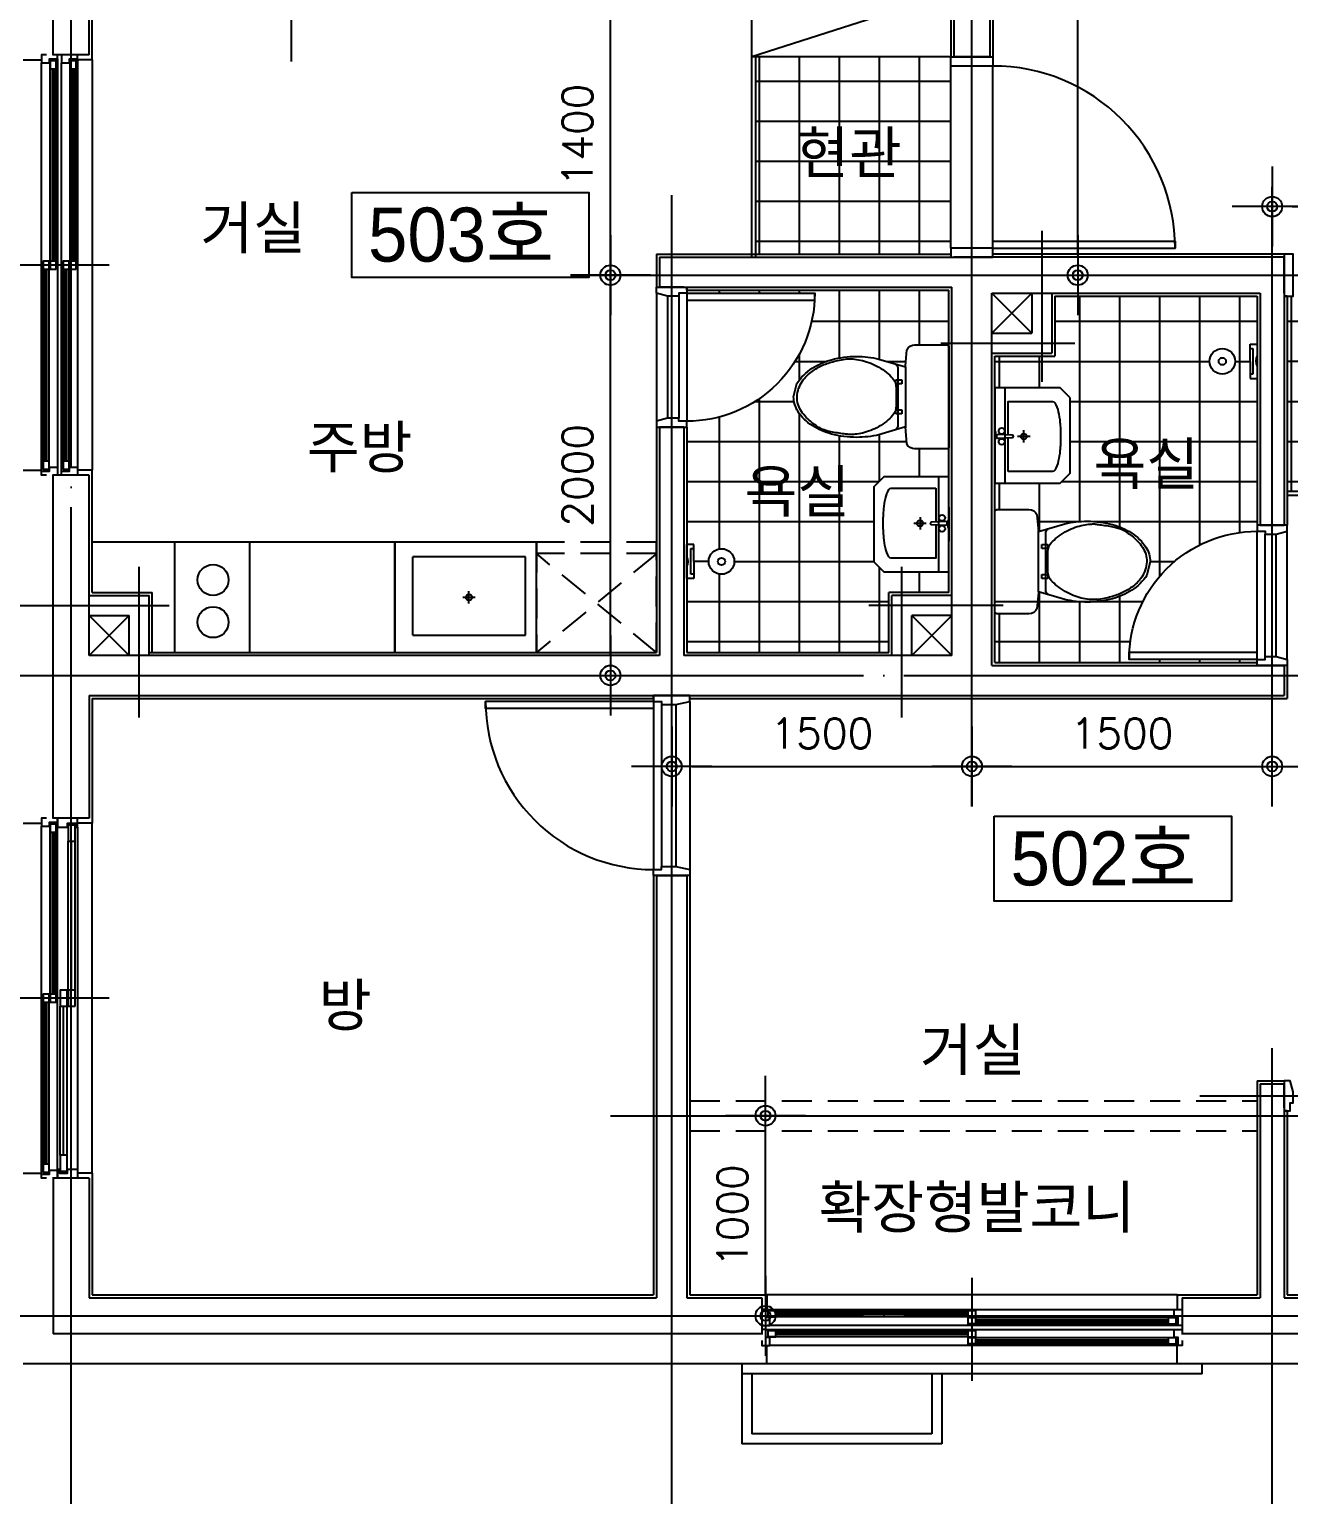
# Model space of a CAD drawing. Header units: millimetres. Extents: x 5537433 to 5830173, y -900794 to -778623.
# Drawn here: x 5668013 to 5674304, y -824048 to -816726 of the extents above; entities that cross this region are included whole.
import ezdxf

# ---------------------------------------------------------------- set-up
doc = ezdxf.new("R2010")
doc.units = ezdxf.units.MM
doc.header["$LTSCALE"] = 100
doc.linetypes.add('CEN', pattern=[62, 60, -1, 0, -1])
doc.linetypes.add('HID', pattern=[2.3, 1.5, -0.8])
doc.layers.get('0').update_dxf_attribs({"linetype": 'CONTINUOUS'})
doc.layers.get('DEFPOINTS').update_dxf_attribs({"linetype": 'CONTINUOUS'})
for name, color, linetype in [('181', 181, 'CONTINUOUS'), ('60', 60, 'CONTINUOUS'), ('9', 9, 'CONTINUOUS'), ('CEN', 1, 'CEN'), ('COL', 2, 'CONTINUOUS'), ('DIM', 7, 'CONTINUOUS'), ('ETC', 6, 'CONTINUOUS'), ('FIN', 9, 'CONTINUOUS'), ('FUR', 181, 'CONTINUOUS'), ('HAT', 8, 'CONTINUOUS'), ('WID', 4, 'CONTINUOUS')]:
    doc.layers.add(name, color=color, linetype=linetype)
doc.styles.add('2', font='')
doc.styles.add('GHS', font='ROMANS.shx', dxfattribs={"bigfont": 'GHS.shx'})
doc.styles.get('2').set_extended_font_data('HYtbrB')
doc.dimstyles.get("Standard").update_dxf_attribs({"dimtxt": 0.18, "dimasz": 0.18, "dimexe": 0.18, "dimexo": 0.0625, "dimgap": 0.09, "dimtad": 0, "dimtih": 1, "dimtoh": 1, "dimdec": 4, "dimzin": 0, "dimdsep": 46, "dimtxsty": 'STANDARD', "dimcen": 0.09, "dimadec": 0, "dimazin": 0, "dimtfac": 1, "dimtdec": 4, "dimtofl": 0, "dimtmove": 0, "dimatfit": 3, "dimfxl": 1, "dimtolj": 1, "dimtzin": 0, "dimarcsym": 0})

# ---------------------------------------------------------------- blocks, each defined once
blk = doc.blocks.new('to-la-001-D-P')
at = {"color": 0}
for p, q in [((475, -50), (0, -50)), ((57.7, -288.2), (57.7, -65.8)), ((57.7, -65.8), (225.3, -65.8)), ((201.7, -144.1), (263.7, -144.1)), ((232.1, -175.3), (232.1, -113.2))]:
    blk.add_line(p, q, dxfattribs=at)
blk.add_lwpolyline([(425, -375), (475, -325), (475, 0), (0, 0), (0, -325), (50, -375)], close=True, dxfattribs=at)
for points in [[(240.5, -65.8), (407.7, -65.8), (407.7, -288.2, -0.272815), (401, -299.5, -0.070145), (356.4, -316.6, -0.03268), (304.8, -324.9, -0.023671), (232.7, -328.3, -0.023671), (160.6, -324.9, -0.03268), (108.9, -316.6, -0.070145), (64.3, -299.5, -0.272815), (57.7, -288.2, -0.272815)], [(224, -17.1), (226.7, -86.7, 1), (239, -86.7), (241.7, -17.1)]]:
    blk.add_lwpolyline(points, format="xyb", dxfattribs=at)
for centre, radius in [((206, -34.2), 15.3), ((259.7, -34.2), 15.3), ((232.7, -144.2), 15)]:
    blk.add_circle(centre, radius, dxfattribs=at)
for centre, start, end in [((233.2, -16.8), 90, 181.90915), ((232.6, -16.8), 358.09085, 90)]:
    blk.add_arc(centre, 9.19, start, end, dxfattribs=at)
blk = doc.blocks.new('to-cl-007-D-P')
at = {"color": 0}
for p, q in [((-150.2, -217.4), (155.2, -216.9)), ((-150, -255), (150, -255)), ((-85, -235), (-65, -235)), ((-85, -265), (-85, -235)), ((-65, -265), (-85, -265)), ((-65, -235), (-65, -265)), ((65, -265), (65, -235)), ((65, -235), (85, -235)), ((85, -265), (65, -265)), ((85, -235), (85, -265))]:
    blk.add_line(p, q, dxfattribs=at)
blk.add_lwpolyline([(150.2, -217.4), (189.2, -349.6, -0.05768), (202.1, -461, -0.065122), (185.7, -586.5, -0.077906), (142.9, -683.5, -0.107177), (72.1, -754.4, -0.144137), (0, -775.6), (-67.5, -759, -0.107177), (-142.9, -683.5, -0.077906), (-185.7, -586.5, -0.065122), (-202.1, -461, -0.057645), (-189.2, -349.7), (-150.2, -217.4), (-155.2, -216.9), (-235, -210, -0.286796), (-260, -170), (-260, -10, -0.414214), (-250, 0), (250, 0, -0.414214), (260, -10), (260, -170, -0.286796), (235, -210), (150.2, -217.4)], format="xyb", dxfattribs=at)
blk.add_lwpolyline([(155.2, -216.9), (150.2, -217.4)], dxfattribs=at)
blk.add_lwpolyline([(86.9, -276.3), (93.7, -281.6), (100.8, -288), (108, -295.2), (115.2, -303.2), (122.3, -311.9), (129.3, -321.1), (136, -330.7), (142.4, -340.5), (148.4, -350.4), (153.9, -360.4), (159, -370.5), (163.7, -380.6), (168, -390.7), (171.8, -400.9), (175.1, -411), (178, -421.1), (180.5, -431.1), (182.5, -440.9), (184.2, -450.4), (185.6, -459.3), (186.6, -467.6), (187.4, -475.1), (187.9, -481.6), (188.3, -487), (188.5, -491.2), (188.5, -494.5), (188.5, -497.2), (188.3, -499.5), (187.9, -501.8), (187.5, -504.4), (186.9, -507.7), (186.3, -511.9), (185.5, -517.3), (184.6, -523.8), (183.7, -531.1), (182.6, -539.1), (181.4, -547.5), (180.1, -556.2), (178.8, -564.9), (177.3, -573.5), (175.7, -581.7), (174, -589.5), (172.4, -596.8), (170.7, -603.5), (169.1, -609.6), (167.6, -615.1), (166.3, -619.8), (165.2, -623.7), (164.3, -626.8), (163.5, -629.2), (162.8, -631.2), (162.1, -632.9), (161.2, -634.5), (160.2, -636.4), (158.8, -638.6), (157.1, -641.4), (154.9, -644.9), (152.2, -649.2), (149.1, -654), (145.5, -659.4), (141.5, -665.3), (137.1, -671.5), (132.3, -678.1), (127.1, -684.8), (121.6, -691.7), (115.6, -698.6), (109.3, -705.5), (102.7, -712.3), (95.7, -718.9), (88.3, -725.2), (80.6, -731.2), (72.6, -736.7), (64.2, -741.7), (55.5, -746.1), (46.6, -749.9), (37.4, -753.1), (28, -755.6), (18.3, -757.3), (8.5, -758.2), (-1.4, -758.3), (-11.5, -757.5), (-21.5, -755.9), (-31.6, -753.6), (-41.4, -750.6), (-51.1, -747), (-60.4, -742.8), (-69.2, -738.1), (-77.6, -733), (-85.3, -727.6), (-92.5, -721.9), (-99.2, -715.9), (-105.4, -709.7), (-111.2, -703.3), (-116.7, -696.8), (-121.8, -690.3), (-126.7, -683.8), (-131.4, -677.2), (-135.8, -670.7), (-140, -664.2), (-144, -657.7), (-147.9, -651.1), (-151.5, -644.5), (-154.9, -637.8), (-158.1, -631), (-161.1, -624.1), (-163.9, -617), (-166.6, -609.9), (-169.1, -602.6), (-171.5, -595.1), (-173.8, -587.4), (-176, -579.5), (-178.2, -571.5), (-180.3, -563.2), (-182.3, -554.6), (-184.2, -545.9), (-185.9, -537), (-187.3, -528), (-188.5, -518.8), (-189.4, -509.4), (-189.8, -499.9), (-189.9, -490.4), (-189.6, -480.7), (-188.8, -470.9), (-187.6, -461.1), (-186, -451.2), (-184.1, -441.2), (-181.7, -431.1), (-178.9, -421.1), (-175.8, -410.9), (-172.3, -400.8), (-168.3, -390.6), (-164, -380.5), (-159.3, -370.4), (-154.1, -360.3), (-148.6, -350.4), (-142.6, -340.4), (-136.2, -330.7), (-129.5, -321.1), (-122.5, -311.9), (-115.4, -303.2), (-108.2, -295.2), (-101, -288), (-93.9, -281.6), (-87, -276.3), (-80.3, -272.1), (-73.8, -269), (-67.3, -266.8), (-60.9, -265.3), (-54.3, -264.4), (-47.6, -263.9), (-40.5, -263.7), (-33.1, -263.7), (-25.2, -263.7), (-16.9, -263.7), (-8.4, -263.7), (0.2, -263.7), (8.8, -263.7), (17.3, -263.7), (25.5, -263.7), (33.4, -263.7), (40.8, -263.7), (47.8, -263.9), (54.5, -264.4), (61, -265.3), (67.4, -266.8), (73.8, -269), (80.2, -272.1)], close=True, dxfattribs=at)
for centre, start, end in [((-148.2, -266.8), 98.70374, 171.29626), ((148.2, -266.8), 8.70374, 81.29626)]:
    blk.add_arc(centre, 11.9, start, end, dxfattribs=at)
blk = doc.blocks.new('Z_DOT')
at = {"layer": 'DIM', "color": 7}
for p, q in [((0, -2), (0, 2)), ((-2, 0), (2, 0))]:
    blk.add_line(p, q, dxfattribs=at)
for radius in [0.5, 0.25]:
    blk.add_circle((0, 0), radius, dxfattribs=at)
blk = doc.blocks.new('*D162')
at = {"layer": 'DEFPOINTS', "color": 0, "linetype": 'Continuous', "transparency": 16777216}
for p in [(5671690.5, -822154.1), (5671690.5, -822154.1), (5671690.5, -823154.1)]:
    blk.add_point(p, dxfattribs=at)
at = {"layer": 'DIM', "color": 0, "linetype": 'Continuous', "lineweight": -2, "transparency": 16777216}
blk.add_line((5671690.5, -823054.1), (5671690.5, -822254.1), dxfattribs=at)
at = {"layer": 'DIM', "color": 0, "linetype": 'Continuous', "lineweight": -2, "transparency": 16777216, "xscale": 100, "yscale": 100, "zscale": 100}
for p, rotation in [((5671690.5, -822154.1), 90), ((5671690.5, -823154.1), 270)]:
    blk.add_blockref('Z_DOT', p, dxfattribs=dict(at, rotation=rotation))
at = {"layer": 'DIM', "color": 60, "linetype": 'Continuous', "transparency": 16777216, "insert": (5671525.5, -822654.1), "char_height": 150, "attachment_point": 5, "rotation": 90, "style": 'GHS'}
blk.add_mtext('\\A1;1000', dxfattribs=at)
blk = doc.blocks.new('*D294')
at = {"layer": 'DEFPOINTS', "color": 0, "linetype": 'Continuous', "transparency": 16777216}
for p in [(5671690.5, -822154.1), (5671690.5, -822154.1), (5671690.5, -823154.1)]:
    blk.add_point(p, dxfattribs=at)
at = {"layer": 'DIM', "color": 0, "linetype": 'Continuous', "lineweight": -2, "transparency": 16777216}
blk.add_line((5671690.5, -823054.1), (5671690.5, -822254.1), dxfattribs=at)
at = {"layer": 'DIM', "color": 0, "linetype": 'Continuous', "lineweight": -2, "transparency": 16777216, "xscale": 100, "yscale": 100, "zscale": 100}
for p, rotation in [((5671690.5, -822154.1), 90), ((5671690.5, -823154.1), 270)]:
    blk.add_blockref('Z_DOT', p, dxfattribs=dict(at, rotation=rotation))
at = {"layer": 'DIM', "color": 60, "linetype": 'Continuous', "transparency": 16777216, "insert": (5671525.5, -822654.1), "char_height": 150, "attachment_point": 5, "rotation": 90, "style": 'GHS'}
blk.add_mtext('\\A1;1000', dxfattribs=at)
blk = doc.blocks.new('*D297')
at = {"layer": 'DEFPOINTS', "color": 0, "linetype": 'Continuous', "transparency": 16777216}
for p in [(5674221.7, -817611.6), (5676221.7, -817611.6), (5676221.7, -817611.6)]:
    blk.add_point(p, dxfattribs=at)
at = {"layer": 'DIM', "color": 0, "linetype": 'Continuous', "lineweight": -2, "transparency": 16777216}
blk.add_line((5674321.7, -817611.6), (5676121.7, -817611.6), dxfattribs=at)
at = {"layer": 'DIM', "color": 0, "linetype": 'Continuous', "lineweight": -2, "transparency": 16777216, "xscale": 100, "yscale": 100, "zscale": 100, "rotation": 180}
blk.add_blockref('Z_DOT', (5674221.7, -817611.6), dxfattribs=at)
at = {"layer": 'DIM', "color": 0, "linetype": 'Continuous', "lineweight": -2, "transparency": 16777216, "xscale": 100, "yscale": 100, "zscale": 100}
blk.add_blockref('Z_DOT', (5676221.7, -817611.6), dxfattribs=at)
at = {"layer": 'DIM', "color": 60, "linetype": 'Continuous', "transparency": 16777216, "insert": (5675221.7, -817446.6), "char_height": 150, "attachment_point": 5, "style": 'GHS'}
blk.add_mtext('\\A1;2000', dxfattribs=at)
blk = doc.blocks.new('*D301')
at = {"layer": 'DEFPOINTS', "color": 0, "linetype": 'Continuous', "transparency": 16777216}
for p in [(5671221.7, -820408.8), (5672721.7, -820408.8), (5672721.7, -820408.8)]:
    blk.add_point(p, dxfattribs=at)
at = {"layer": 'DIM', "color": 0, "linetype": 'Continuous', "lineweight": -2, "transparency": 16777216}
blk.add_line((5671321.7, -820408.8), (5672621.7, -820408.8), dxfattribs=at)
at = {"layer": 'DIM', "color": 0, "linetype": 'Continuous', "lineweight": -2, "transparency": 16777216, "xscale": 100, "yscale": 100, "zscale": 100, "rotation": 180}
blk.add_blockref('Z_DOT', (5671221.7, -820408.8), dxfattribs=at)
at = {"layer": 'DIM', "color": 0, "linetype": 'Continuous', "lineweight": -2, "transparency": 16777216, "xscale": 100, "yscale": 100, "zscale": 100}
blk.add_blockref('Z_DOT', (5672721.7, -820408.8), dxfattribs=at)
at = {"layer": 'DIM', "color": 60, "linetype": 'Continuous', "transparency": 16777216, "insert": (5671971.7, -820243.8), "char_height": 150, "attachment_point": 5, "style": 'GHS'}
blk.add_mtext('\\A1;1500', dxfattribs=at)
blk = doc.blocks.new('*D302')
at = {"layer": 'DEFPOINTS', "color": 0, "linetype": 'Continuous', "transparency": 16777216}
for p in [(5672721.7, -820408.8), (5674221.7, -820408.8), (5674221.7, -820408.8)]:
    blk.add_point(p, dxfattribs=at)
at = {"layer": 'DIM', "color": 0, "linetype": 'Continuous', "lineweight": -2, "transparency": 16777216}
blk.add_line((5672821.7, -820408.8), (5674121.7, -820408.8), dxfattribs=at)
at = {"layer": 'DIM', "color": 0, "linetype": 'Continuous', "lineweight": -2, "transparency": 16777216, "xscale": 100, "yscale": 100, "zscale": 100, "rotation": 180}
blk.add_blockref('Z_DOT', (5672721.7, -820408.8), dxfattribs=at)
at = {"layer": 'DIM', "color": 0, "linetype": 'Continuous', "lineweight": -2, "transparency": 16777216, "xscale": 100, "yscale": 100, "zscale": 100}
blk.add_blockref('Z_DOT', (5674221.7, -820408.8), dxfattribs=at)
at = {"layer": 'DIM', "color": 60, "linetype": 'Continuous', "transparency": 16777216, "insert": (5673471.7, -820243.8), "char_height": 150, "attachment_point": 5, "style": 'GHS'}
blk.add_mtext('\\A1;1500', dxfattribs=at)
blk = doc.blocks.new('*D303')
at = {"layer": 'DEFPOINTS', "color": 0, "linetype": 'Continuous', "transparency": 16777216}
for p in [(5670915.8, -817954.1), (5670915.8, -817954.1), (5670915.8, -819954.1)]:
    blk.add_point(p, dxfattribs=at)
at = {"layer": 'DIM', "color": 0, "linetype": 'Continuous', "lineweight": -2, "transparency": 16777216}
blk.add_line((5670915.8, -819854.1), (5670915.8, -818054.1), dxfattribs=at)
at = {"layer": 'DIM', "color": 0, "linetype": 'Continuous', "lineweight": -2, "transparency": 16777216, "xscale": 100, "yscale": 100, "zscale": 100}
for p, rotation in [((5670915.8, -817954.1), 90), ((5670915.8, -819954.1), 270)]:
    blk.add_blockref('Z_DOT', p, dxfattribs=dict(at, rotation=rotation))
at = {"layer": 'DIM', "color": 60, "linetype": 'Continuous', "transparency": 16777216, "insert": (5670750.8, -818954.1), "char_height": 150, "attachment_point": 5, "rotation": 90, "style": 'GHS'}
blk.add_mtext('\\A1;2000', dxfattribs=at)
blk = doc.blocks.new('*D304')
at = {"layer": 'DEFPOINTS', "color": 0, "linetype": 'Continuous', "transparency": 16777216}
for p in [(5670915.8, -816554.1), (5670915.8, -816554.1), (5670915.8, -817954.1)]:
    blk.add_point(p, dxfattribs=at)
at = {"layer": 'DIM', "color": 0, "linetype": 'Continuous', "lineweight": -2, "transparency": 16777216}
blk.add_line((5670915.8, -817854.1), (5670915.8, -816654.1), dxfattribs=at)
at = {"layer": 'DIM', "color": 0, "linetype": 'Continuous', "lineweight": -2, "transparency": 16777216, "xscale": 100, "yscale": 100, "zscale": 100}
for p, rotation in [((5670915.8, -816554.1), 90), ((5670915.8, -817954.1), 270)]:
    blk.add_blockref('Z_DOT', p, dxfattribs=dict(at, rotation=rotation))
at = {"layer": 'DIM', "color": 60, "linetype": 'Continuous', "transparency": 16777216, "insert": (5670750.8, -817254.1), "char_height": 150, "attachment_point": 5, "rotation": 90, "style": 'GHS'}
blk.add_mtext('\\A1;1400', dxfattribs=at)
blk = doc.blocks.new('*D305')
at = {"layer": 'DEFPOINTS', "color": 0, "linetype": 'Continuous', "transparency": 16777216}
for p in [(5673250.2, -813554.1), (5673250.2, -813554.1), (5673250.2, -817954.1)]:
    blk.add_point(p, dxfattribs=at)
at = {"layer": 'DIM', "color": 0, "linetype": 'Continuous', "lineweight": -2, "transparency": 16777216}
blk.add_line((5673250.2, -817854.1), (5673250.2, -813654.1), dxfattribs=at)
at = {"layer": 'DIM', "color": 0, "linetype": 'Continuous', "lineweight": -2, "transparency": 16777216, "xscale": 100, "yscale": 100, "zscale": 100}
for p, rotation in [((5673250.2, -813554.1), 90), ((5673250.2, -817954.1), 270)]:
    blk.add_blockref('Z_DOT', p, dxfattribs=dict(at, rotation=rotation))
at = {"layer": 'DIM', "color": 60, "linetype": 'Continuous', "transparency": 16777216, "insert": (5673085.2, -815754.1), "char_height": 150, "attachment_point": 5, "rotation": 90, "style": 'GHS'}
blk.add_mtext('\\A1;4400', dxfattribs=at)

msp = doc.modelspace()

# ---------------------------------------------------------------- hatches: boundary and pattern name
at = {"layer": 'HAT'}
h = msp.add_hatch(dxfattribs=at)
h.set_pattern_fill('U,N', color=256, scale=200, style=0, double=1, pattern_type=0)
h.set_pattern_definition([(0, (11259.98, -4384.8), (0, 200), []), (90, (11259.98, -4384.8), (-200, 1e-14), [])])
h.paths.add_polyline_path([(5671641.7, -816864.1), (5672616.7, -816864.1), (5672616.7, -817849.1), (5671641.7, -817849.1)])
h = msp.add_hatch(dxfattribs=at)
h.set_pattern_fill('U,N', color=256, scale=200, style=0, double=1, pattern_type=0)
h.set_pattern_definition([(0, (-69881.65, -4384.8), (0, 200), []), (90, (-69881.65, -4384.8), (-200, 1e-14), [])])
h.paths.add_polyline_path([(5674296.7, -818059.1), (5675786.7, -818059.1), (5675786.7, -819034.1), (5674296.7, -819034.1)])

# ---------------------------------------------------------------- linework, layer by layer
for points in [[(5669623.3, -817540.7), (5670808.4, -817540.7), (5670808.4, -817965.5), (5669623.3, -817965.5)], [(5672833.1, -820657.6), (5674018.2, -820657.6), (5674018.2, -821082.4), (5672833.1, -821082.4)]]:
    msp.add_lwpolyline(points, close=True)
at = {"layer": '181'}
for p, q in [((5671621.7, -817859.1), (5671621.7, -816544.1)), ((5672616.7, -816544.1), (5671621.7, -816864.1)), ((5672616.7, -816864.1), (5671621.7, -816864.1)), ((5671641.7, -817859.1), (5671641.7, -816864.1)), ((5674111.2, -818384.8), (5674111.2, -818299.5)), ((5674111.2, -818299.5), (5674146.7, -818299.5)), ((5674146.7, -818299.5), (5674146.7, -818470.1)), ((5674111.2, -818320.8), (5674125.3, -818320.8)), ((5674125.3, -818320.8), (5674125.3, -818448.8)), ((5674036.6, -818384.8), (5674111.2, -818384.8)), ((5674111.2, -818384.8), (5674111.2, -818470.1)), ((5674125.3, -818448.8), (5674111.2, -818448.8)), ((5674111.2, -818470.1), (5674146.7, -818470.1)), ((5672836.7, -818670), (5672836.7, -818840.6)), ((5674296.7, -819034.1), (5675786.7, -819034.1)), ((5674296.7, -819054.1), (5676106.7, -819054.1)), ((5672606.7, -819113.4), (5672606.7, -819284)), ((5668626.7, -819289.1), (5668326.7, -819289.1)), ((5669113.1, -819289.1), (5669113.1, -819839.1)), ((5669838.5, -819289.1), (5669838.5, -819839.1)), ((5671332.1, -819299.5), (5671296.7, -819299.5)), ((5671296.7, -819470.1), (5671296.7, -819299.5)), ((5671318, -819448.8), (5671318, -819320.8)), ((5671318, -819320.8), (5671332.1, -819320.8)), ((5671332.1, -819384.8), (5671332.1, -819299.5)), ((5671406.7, -819384.8), (5671332.1, -819384.8)), ((5671332.1, -819384.8), (5671332.1, -819470.1)), ((5671332.1, -819470.1), (5671296.7, -819470.1)), ((5671332.1, -819448.8), (5671318, -819448.8))]:
    msp.add_line(p, q, dxfattribs=at)
at = {"layer": '181', "color": 181}
for p, q in [((5668326.7, -819539.1), (5668326.7, -819289.1)), ((5668646.7, -819289.1), (5668626.7, -819289.1)), ((5670545.7, -819289.1), (5668631.7, -819289.1)), ((5669246.7, -819289.1), (5668646.7, -819289.1)), ((5668740.2, -819839.1), (5668740.2, -819289.1)), ((5669838.5, -819839.1), (5669838.5, -819289.1)), ((5669838.5, -819289.1), (5669838.5, -819839.1)), ((5670545.7, -819839.1), (5670545.7, -819289.1)), ((5669929.1, -819752.3), (5669929.1, -819362.3)), ((5670492.3, -819362.3), (5669929.1, -819362.3)), ((5670492.3, -819752.3), (5670492.3, -819362.3)), ((5670208.8, -819595), (5670208.8, -819533)), ((5670240, -819564.6), (5670177.9, -819564.6)), ((5669929.1, -819752.3), (5670492.3, -819752.3)), ((5668615.9, -819839.1), (5670545.7, -819839.1))]:
    msp.add_line(p, q, dxfattribs=at)
at = {"layer": '181', "color": 181, "linetype": 'HID'}
for p, q in [((5670545.7, -819289.1), (5670545.7, -819839.1)), ((5671146.7, -819289.1), (5670545.7, -819289.1)), ((5671146.7, -819839.1), (5671146.7, -819289.1)), ((5671146.7, -819839.1), (5670545.7, -819345.3)), ((5671146.7, -819345.3), (5670545.7, -819345.3)), ((5671147.7, -819345.3), (5670546.7, -819839.1)), ((5670545.7, -819839.1), (5671146.7, -819839.1))]:
    msp.add_line(p, q, dxfattribs=at)
at = {"layer": '181'}
for centre, radius in [((5673972.7, -818384.8), 63.9), ((5673972.7, -818384.8), 18.2), ((5671470.6, -819384.8), 63.9), ((5668930.7, -819477.2), 77.3), ((5671470.6, -819384.8), 18.2), ((5668930.7, -819688.2), 77.3)]:
    msp.add_circle(centre, radius, dxfattribs=at)
at = {"layer": '181', "color": 181}
msp.add_circle((5670209, -819564), 15, dxfattribs=at)
at = {"layer": '181'}
for centre, start, end in [((5674200.2, -818383.7), 152.73618, 207.26382), ((5672783.1, -818754.3), 332.73618, 27.26382), ((5672660.2, -819197.7), 152.73618, 207.26382), ((5671243.1, -819385.8), 332.73618, 27.26382)]:
    msp.add_arc(centre, 60.2, start, end, dxfattribs=at)
at = {"layer": '9'}
for p, q in [((5672821.7, -818044.1), (5673021.7, -818244.1)), ((5672821.7, -818244.1), (5673021.7, -818044.1)), ((5668311.7, -819854.1), (5668511.7, -819654.1)), ((5668311.7, -819654.1), (5668511.7, -819854.1)), ((5672621.7, -819854.1), (5672421.7, -819654.1)), ((5672621.7, -819654.1), (5672421.7, -819854.1))]:
    msp.add_line(p, q, dxfattribs=at)
at = {"layer": 'CEN'}
for p, q in [((5668221.7, -825114.1), (5668221.7, -809327.4)), ((5669321.7, -816887.2), (5669321.7, -809327.4)), ((5672721.7, -820264.4), (5672721.7, -809327.4)), ((5671221.7, -820257.5), (5671221.7, -817554.5)), ((5674221.7, -820252.9), (5674221.7, -817512.9)), ((5673071.7, -817733.2), (5673071.7, -818487.2)), ((5670845.6, -817954.1), (5678347.6, -817954.1)), ((5672566.6, -818294.1), (5673236.2, -818294.1)), ((5668561.7, -820165), (5668561.7, -819411)), ((5672371.7, -820165), (5672371.7, -819411)), ((5667916.5, -819604.1), (5668711.2, -819604.1)), ((5672877.6, -819604.1), (5672207.1, -819604.1)), ((5671221.7, -825114.1), (5671221.7, -819676.1)), ((5666180.8, -819954.1), (5674526.7, -819954.1)), ((5674221.7, -825114.1), (5674221.7, -821817.2)), ((5673860.3, -822054.1), (5676507.6, -822054.1)), ((5673860.3, -822054.1), (5676507.6, -822054.1)), ((5670916.7, -822154.1), (5674486.5, -822154.1)), ((5666180.8, -823154.1), (5689618.9, -823154.1))]:
    msp.add_line(p, q, dxfattribs=at)
at = {"layer": 'COL'}
for p, q in [((5672631.7, -813644.1), (5672631.7, -816864.1)), ((5672811.7, -813644.1), (5672811.7, -816864.1)), ((5668131.7, -816853.6), (5668131.7, -816254.1)), ((5668311.7, -816853.6), (5668311.7, -816629.1)), ((5668311.7, -816853.6), (5668131.7, -816853.6)), ((5672811.7, -816864.1), (5672631.7, -816864.1)), ((5671161.7, -817864.1), (5672631.7, -817864.1)), ((5671161.7, -817864.1), (5671161.7, -818014.1)), ((5672631.7, -817864.1), (5672631.7, -817864.1)), ((5672811.7, -817864.1), (5672631.7, -817864.1)), ((5672811.7, -817864.1), (5672811.7, -817864.1)), ((5674281.7, -817864.1), (5672811.7, -817864.1)), ((5674281.7, -818044.1), (5674281.7, -817864.1)), ((5671281.7, -818014.1), (5671161.7, -818014.1)), ((5671281.7, -818014.1), (5672621.7, -818014.1)), ((5671281.7, -818014.1), (5671281.7, -818014.1)), ((5672621.7, -819854.1), (5672621.7, -818014.1)), ((5672821.7, -819904.1), (5672821.7, -818044.1)), ((5672821.7, -818044.1), (5674161.7, -818044.1)), ((5673021.7, -818044.1), (5673021.7, -818244.1)), ((5673121.7, -818044.1), (5673121.7, -818344.1)), ((5674161.7, -818044.1), (5674161.7, -819204.1)), ((5674281.7, -818044.1), (5674281.7, -818044.1)), ((5674281.7, -818044.1), (5674281.7, -819204.1)), ((5672821.7, -818244.1), (5673021.7, -818244.1)), ((5672821.7, -818344.1), (5673121.7, -818344.1)), ((5671161.7, -818714.1), (5671161.7, -819854.1)), ((5671281.7, -818714.1), (5671161.7, -818714.1)), ((5671281.7, -818714.1), (5671281.7, -819854.1)), ((5668131.7, -820666.6), (5668131.7, -818953.6)), ((5668311.7, -818953.6), (5668146.7, -818953.6)), ((5668311.7, -819854.1), (5668311.7, -818953.6)), ((5674161.7, -819204.1), (5674281.7, -819204.1)), ((5668311.7, -819554.1), (5668611.7, -819554.1)), ((5668611.7, -819854.1), (5668611.7, -819554.1)), ((5672621.7, -819554.1), (5672321.7, -819554.1)), ((5672321.7, -819854.1), (5672321.7, -819554.1)), ((5668311.7, -819654.1), (5668511.7, -819654.1)), ((5668511.7, -819854.1), (5668511.7, -819654.1)), ((5672421.7, -819854.1), (5672421.7, -819654.1)), ((5672621.7, -819654.1), (5672421.7, -819654.1)), ((5671161.7, -819854.1), (5668311.7, -819854.1)), ((5672621.7, -819854.1), (5671281.7, -819854.1)), ((5672821.7, -819904.1), (5674161.7, -819904.1)), ((5674161.7, -819904.1), (5674161.7, -819904.1)), ((5674161.7, -819904.1), (5674281.7, -819904.1)), ((5674281.7, -819904.1), (5674281.7, -820054.1)), ((5668311.7, -820054.1), (5671146.7, -820054.1)), ((5668311.7, -820054.1), (5668311.7, -820666.6)), ((5671146.7, -820054.1), (5671146.7, -820054.1)), ((5671146.7, -820054.1), (5671296.7, -820054.1)), ((5671296.7, -820054.1), (5674281.7, -820054.1)), ((5671296.7, -820054.1), (5671296.7, -820054.1)), ((5668311.7, -820666.6), (5668131.7, -820666.6)), ((5671146.7, -820954.1), (5671146.7, -823064.1)), ((5671146.7, -820954.1), (5671296.7, -820954.1)), ((5671296.7, -820954.1), (5671296.7, -823064.1)), ((5674161.7, -821994.1), (5674161.7, -823064.1)), ((5674161.7, -821994.1), (5674281.7, -821994.1)), ((5674281.7, -822114.1), (5674281.7, -821994.1)), ((5674281.7, -822114.1), (5674281.7, -823064.1)), ((5674281.7, -822114.1), (5674281.7, -822114.1)), ((5668131.7, -822466.6), (5668131.7, -823244.1)), ((5668311.7, -822466.6), (5668131.7, -822466.6)), ((5668311.7, -822466.6), (5668311.7, -823064.1)), ((5668311.7, -823064.1), (5671146.7, -823064.1)), ((5671296.7, -823064.1), (5671671.7, -823064.1)), ((5671671.7, -823064.1), (5671671.7, -823244.1)), ((5673771.7, -823064.1), (5674161.7, -823064.1)), ((5673771.7, -823064.1), (5673771.7, -823244.1)), ((5674281.7, -823064.1), (5674421.7, -823064.1)), ((5671671.7, -823244.1), (5668131.7, -823244.1)), ((5674421.7, -823244.1), (5673771.7, -823244.1))]:
    msp.add_line(p, q, dxfattribs=at)
at = {"layer": 'ETC'}
for p, q in [((5671571.7, -823394.1), (5671571.7, -823444.1)), ((5673871.7, -823444.1), (5673871.7, -823394.1)), ((5673871.7, -823444.1), (5671571.7, -823444.1)), ((5671571.7, -823444.1), (5671571.7, -823794.1)), ((5671621.7, -823444.1), (5671621.7, -823744.1)), ((5672521.7, -823444.1), (5672521.7, -823744.1)), ((5672571.7, -823444.1), (5672571.7, -823794.1)), ((5672571.7, -823794.1), (5671571.7, -823794.1)), ((5672521.7, -823744.1), (5671621.7, -823744.1))]:
    msp.add_line(p, q, dxfattribs=at)
at = {"layer": 'FIN'}
for p, q in [((5672616.7, -813659.1), (5672616.7, -816864.1)), ((5672826.7, -813659.1), (5672826.7, -816864.1)), ((5668326.7, -816878.6), (5668326.7, -816644.1)), ((5667981.7, -816878.6), (5668074.2, -816878.6)), ((5668326.7, -816878.6), (5668254.2, -816878.6)), ((5671146.7, -817849.1), (5672616.7, -817849.1)), ((5671146.7, -817849.1), (5671146.7, -818014.1)), ((5672616.7, -817849.1), (5672616.7, -817864.1)), ((5672826.7, -817864.1), (5672826.7, -817849.1)), ((5674281.7, -817849.1), (5672826.7, -817849.1)), ((5671296.7, -818029.1), (5671296.7, -818014.1)), ((5671296.7, -818029.1), (5672606.7, -818029.1)), ((5672606.7, -819539.1), (5672606.7, -818029.1)), ((5673136.7, -818059.1), (5674146.7, -818059.1)), ((5673136.7, -818059.1), (5673136.7, -818359.1)), ((5674146.7, -818059.1), (5674146.7, -819204.1)), ((5674296.7, -818059.1), (5674281.7, -818059.1)), ((5674296.7, -818059.1), (5674296.7, -819204.1)), ((5672836.7, -819889.1), (5672836.7, -818359.1)), ((5672836.7, -818359.1), (5673136.7, -818359.1)), ((5671146.7, -818714.1), (5671146.7, -819839.1)), ((5671296.7, -818714.1), (5671296.7, -819839.1)), ((5667981.7, -818928.6), (5668074.2, -818928.6)), ((5668326.7, -818928.6), (5668254.2, -818928.6)), ((5668326.7, -819539.1), (5668326.7, -818928.6)), ((5668326.7, -819539.1), (5668626.7, -819539.1)), ((5668626.7, -819839.1), (5668626.7, -819539.1)), ((5672606.7, -819539.1), (5672306.7, -819539.1)), ((5672306.7, -819839.1), (5672306.7, -819539.1)), ((5668611.7, -819839.1), (5671146.7, -819839.1)), ((5671296.7, -819839.1), (5672306.7, -819839.1)), ((5672836.7, -819889.1), (5674146.7, -819889.1)), ((5674146.7, -819904.1), (5674146.7, -819889.1)), ((5674296.7, -819904.1), (5674296.7, -820069.1)), ((5671131.7, -820069.1), (5671131.7, -820054.1)), ((5671311.7, -820069.1), (5671311.7, -820054.1)), ((5668326.7, -820069.1), (5671131.7, -820069.1)), ((5668326.7, -820069.1), (5668326.7, -820691.6)), ((5671311.7, -820069.1), (5674296.7, -820069.1)), ((5667981.7, -820691.6), (5668074.2, -820691.6)), ((5668326.7, -820691.6), (5668254.2, -820691.6)), ((5671131.7, -820954.1), (5671131.7, -823049.1)), ((5671311.7, -820954.1), (5671311.7, -823049.1)), ((5674146.7, -821979.1), (5674146.7, -823049.1)), ((5674146.7, -821979.1), (5674281.7, -821979.1)), ((5674296.7, -822129.1), (5674281.7, -822129.1)), ((5674296.7, -822129.1), (5674296.7, -823049.1)), ((5667981.7, -822441.6), (5668074.2, -822441.6)), ((5668326.7, -822441.6), (5668254.2, -822441.6)), ((5668326.7, -822441.6), (5668326.7, -823049.1)), ((5668326.7, -823049.1), (5671131.7, -823049.1)), ((5671311.7, -823049.1), (5671696.7, -823049.1)), ((5671696.7, -823049.1), (5671696.7, -823121.6)), ((5673746.7, -823049.1), (5673746.7, -823121.6)), ((5673746.7, -823049.1), (5674146.7, -823049.1)), ((5674296.7, -823049.1), (5674446.7, -823049.1)), ((5671696.7, -823394.1), (5671696.7, -823301.6)), ((5673746.7, -823394.1), (5673746.7, -823301.6)), ((5671696.7, -823394.1), (5667981.7, -823394.1)), ((5674446.7, -823394.1), (5673746.7, -823394.1))]:
    msp.add_line(p, q, dxfattribs=at)
at = {"layer": 'FIN', "linetype": 'HID'}
for p, q in [((5671311.7, -822079.1), (5674146.7, -822079.1)), ((5671311.7, -822229.1), (5674146.7, -822229.1))]:
    msp.add_line(p, q, dxfattribs=at)
at = {"layer": 'HAT'}
for p, q in [((5671460, -818044.1), (5671460, -818029.1)), ((5671660, -818044.1), (5671660, -818029.1)), ((5671860, -818044.1), (5671860, -818029.1)), ((5672060, -818368), (5672060, -818029.1)), ((5672260, -818374.2), (5672260, -818029.1)), ((5672460, -818302.5), (5672460, -818029.1)), ((5673260, -819185.1), (5673260, -818059.1)), ((5673460, -819212.1), (5673460, -818059.1)), ((5673660, -819458.5), (5673660, -818059.1)), ((5673860, -819301.9), (5673860, -818059.1)), ((5674060, -819240), (5674060, -818059.1)), ((5671921, -818184.8), (5672606.7, -818184.8)), ((5673136.7, -818184.8), (5674146.7, -818184.8)), ((5671860, -818477.6), (5671860, -818347.8)), ((5672860, -818517.8), (5672860, -818359.1)), ((5673060, -818517.8), (5673060, -818359.1)), ((5671838.4, -818384.8), (5671994.3, -818384.8)), ((5672296.1, -818384.8), (5672391.7, -818384.8)), ((5672836.7, -818384.8), (5673908.8, -818384.8)), ((5671639.1, -818584.8), (5671832.9, -818584.8)), ((5671660, -819839.1), (5671660, -818571)), ((5673211.7, -818584.8), (5674146.7, -818584.8)), ((5671460, -819321.8), (5671460, -818662.9)), ((5671860, -819839.1), (5671860, -818645.9)), ((5671296.7, -818784.8), (5672395.6, -818784.8)), ((5672060, -819839.1), (5672060, -818757.1)), ((5672260, -818982.9), (5672260, -818750.9)), ((5673211.7, -818784.8), (5674146.7, -818784.8)), ((5672460, -818961.2), (5672460, -818822.5)), ((5671296.7, -818984.8), (5672258.1, -818984.8)), ((5672860, -819125.7), (5672860, -818992.8)), ((5673060, -819233.7), (5673060, -818992.8)), ((5673169.7, -818984.8), (5674146.7, -818984.8)), ((5671296.7, -819184.8), (5672231.7, -819184.8)), ((5673049.6, -819184.8), (5673263.8, -819184.8)), ((5673331.6, -819184.8), (5674146.7, -819184.8)), ((5671534.5, -819384.8), (5672231.7, -819384.8)), ((5673612.3, -819384.8), (5673734.1, -819384.8)), ((5671460, -819839.1), (5671460, -819447.8)), ((5672260, -819839.1), (5672260, -819414.5)), ((5672460, -819539.1), (5672460, -819436.2)), ((5673060, -819889.1), (5673060, -819537.7)), ((5671296.7, -819584.8), (5672306.7, -819584.8)), ((5672836.7, -819584.8), (5673575.8, -819584.8)), ((5673260, -819889.1), (5673260, -819586.4)), ((5673460, -819889.1), (5673460, -819559.4)), ((5672860, -819889.1), (5672860, -819645.7)), ((5671296.7, -819784.8), (5672306.7, -819784.8)), ((5672836.7, -819784.8), (5673512.9, -819784.8)), ((5673660, -819889.1), (5673660, -819874.1)), ((5673860, -819889.1), (5673860, -819874.1)), ((5674060, -819889.1), (5674060, -819874.1))]:
    msp.add_line(p, q, dxfattribs=at)
at = {"layer": 'WID'}
for p, q in [((5668074.2, -818933.6), (5668074.2, -816893.6)), ((5668117.2, -817883.6), (5668117.2, -816883.6)), ((5668154.2, -816873.6), (5668154.2, -818913.6)), ((5668174.2, -818933.6), (5668174.2, -816893.6)), ((5668217.2, -817883.6), (5668217.2, -816883.6)), ((5668254.2, -816873.6), (5668254.2, -818913.6)), ((5668326.7, -816878.6), (5668326.7, -818928.6)), ((5672616.7, -817819.1), (5672616.7, -816909.1)), ((5672826.7, -817819.1), (5672826.7, -816909.1)), ((5668128.2, -817883.6), (5668128.2, -816923.6)), ((5668136.2, -817883.6), (5668136.2, -816923.6)), ((5668147.2, -817883.6), (5668147.2, -816923.6)), ((5668228.2, -817883.6), (5668228.2, -816923.6)), ((5668236.2, -817883.6), (5668236.2, -816923.6)), ((5668247.2, -817883.6), (5668247.2, -816923.6)), ((5668411.7, -817903.6), (5667896.7, -817903.6)), ((5668081.2, -818883.6), (5668081.2, -817883.6)), ((5668092.2, -818883.6), (5668092.2, -817923.6)), ((5668100.2, -818883.6), (5668100.2, -817923.6)), ((5668111.2, -818883.6), (5668111.2, -817923.6)), ((5668181.2, -818883.6), (5668181.2, -817883.6)), ((5668192.2, -818883.6), (5668192.2, -817923.6)), ((5668200.2, -818883.6), (5668200.2, -817923.6)), ((5668211.2, -818883.6), (5668211.2, -817923.6)), ((5671146.7, -818044.1), (5671146.7, -818684.1)), ((5671201.7, -818059.1), (5671201.7, -818669.1)), ((5671256.7, -818059.1), (5671256.7, -818669.1)), ((5671296.7, -818044.1), (5671296.7, -818684.1)), ((5674146.7, -819874.1), (5674146.7, -819234.1)), ((5674186.7, -819859.1), (5674186.7, -819249.1)), ((5674241.7, -819859.1), (5674241.7, -819249.1)), ((5674296.7, -819874.1), (5674296.7, -819234.1)), ((5671131.7, -820084.1), (5671131.7, -820924.1)), ((5671171.7, -820099.1), (5671171.7, -820909.1)), ((5671241.7, -820099.1), (5671241.7, -820909.1)), ((5671311.7, -820084.1), (5671311.7, -820924.1)), ((5668074.2, -822446.6), (5668074.2, -820706.6)), ((5668117.2, -821546.6), (5668117.2, -820696.6)), ((5668154.2, -822421.6), (5668154.2, -820711.6)), ((5668254.2, -820711.6), (5668254.2, -822421.6)), ((5668326.7, -822441.6), (5668326.7, -820691.6)), ((5668128.2, -821546.6), (5668128.2, -820736.6)), ((5668136.2, -821546.6), (5668136.2, -820736.6)), ((5668147.2, -821546.6), (5668147.2, -820736.6)), ((5668207.2, -821526.6), (5668207.2, -820781.6)), ((5668224.2, -821526.6), (5668224.2, -820781.6)), ((5668242.2, -821526.6), (5668242.2, -820781.6)), ((5668411.7, -821566.6), (5667896.7, -821566.6)), ((5668081.2, -822396.6), (5668081.2, -821546.6)), ((5668092.2, -822396.6), (5668092.2, -821586.6)), ((5668100.2, -822396.6), (5668100.2, -821586.6)), ((5668111.2, -822396.6), (5668111.2, -821586.6)), ((5668166.2, -822351.6), (5668166.2, -821606.6)), ((5668183.2, -822351.6), (5668183.2, -821606.6)), ((5668201.2, -822351.6), (5668201.2, -821606.6)), ((5672721.7, -822964.1), (5672721.7, -823479.1)), ((5673746.7, -823049.1), (5671696.7, -823049.1)), ((5671691.7, -823121.6), (5673731.7, -823121.6)), ((5672701.7, -823128.6), (5671741.7, -823128.6)), ((5672701.7, -823158.6), (5671701.7, -823158.6)), ((5673751.7, -823201.6), (5671711.7, -823201.6)), ((5672701.7, -823139.6), (5671741.7, -823139.6)), ((5672701.7, -823147.6), (5671741.7, -823147.6)), ((5673701.7, -823194.6), (5672701.7, -823194.6)), ((5673701.7, -823164.6), (5672741.7, -823164.6)), ((5673701.7, -823175.6), (5672741.7, -823175.6)), ((5673701.7, -823183.6), (5672741.7, -823183.6)), ((5671691.7, -823221.6), (5673731.7, -823221.6)), ((5672701.7, -823258.6), (5671701.7, -823258.6)), ((5672701.7, -823228.6), (5671741.7, -823228.6)), ((5672701.7, -823239.6), (5671741.7, -823239.6)), ((5672701.7, -823247.6), (5671741.7, -823247.6)), ((5673701.7, -823264.6), (5672741.7, -823264.6)), ((5673701.7, -823275.6), (5672741.7, -823275.6)), ((5673701.7, -823283.6), (5672741.7, -823283.6)), ((5673751.7, -823301.6), (5671711.7, -823301.6)), ((5673701.7, -823294.6), (5672701.7, -823294.6)), ((5673746.7, -823394.1), (5671696.7, -823394.1))]:
    msp.add_line(p, q, dxfattribs=at)
for points in [[(5668099.2, -816853.6), (5668074.2, -816853.6), (5668074.2, -816893.6), (5668114.2, -816893.6), (5668114.2, -816873.6), (5668154.2, -816873.6), (5668154.2, -816853.6), (5668129.2, -816853.6)], [(5668199.2, -816853.6), (5668174.2, -816853.6), (5668174.2, -816893.6), (5668214.2, -816893.6), (5668214.2, -816873.6), (5668254.2, -816873.6), (5668254.2, -816853.6), (5668229.2, -816853.6)], [(5672826.7, -817819.1), (5672826.7, -817784.1), (5673736.7, -817784.1), (5673736.7, -817819.1)], [(5671296.7, -818044.1), (5671296.7, -818079.1), (5671936.7, -818079.1), (5671936.7, -818044.1)], [(5668099.2, -818953.6), (5668074.2, -818953.6), (5668074.2, -818933.6), (5668114.2, -818933.6), (5668114.2, -818913.6), (5668154.2, -818913.6), (5668154.2, -818953.6), (5668129.2, -818953.6)], [(5668199.2, -818953.6), (5668174.2, -818953.6), (5668174.2, -818933.6), (5668214.2, -818933.6), (5668214.2, -818913.6), (5668254.2, -818913.6), (5668254.2, -818953.6), (5668229.2, -818953.6)], [(5674146.7, -819874.1), (5674146.7, -819839.1), (5673506.7, -819839.1), (5673506.7, -819874.1)], [(5671131.7, -820084.1), (5671131.7, -820119.1), (5670291.7, -820119.1), (5670291.7, -820084.1)], [(5668099.2, -820666.6), (5668074.2, -820666.6), (5668074.2, -820706.6), (5668114.2, -820706.6), (5668114.2, -820686.6), (5668154.2, -820686.6), (5668154.2, -820666.6), (5668129.2, -820666.6)], [(5668099.2, -822466.6), (5668074.2, -822466.6), (5668074.2, -822446.6), (5668114.2, -822446.6), (5668114.2, -822426.6), (5668154.2, -822426.6), (5668154.2, -822466.6), (5668129.2, -822466.6)], [(5671671.7, -823176.6), (5671671.7, -823201.6), (5671711.7, -823201.6), (5671711.7, -823161.6), (5671691.7, -823161.6), (5671691.7, -823121.6), (5671671.7, -823121.6), (5671671.7, -823146.6)], [(5673771.7, -823176.6), (5673771.7, -823201.6), (5673751.7, -823201.6), (5673751.7, -823161.6), (5673731.7, -823161.6), (5673731.7, -823121.6), (5673771.7, -823121.6), (5673771.7, -823146.6)], [(5671671.7, -823276.6), (5671671.7, -823301.6), (5671711.7, -823301.6), (5671711.7, -823261.6), (5671691.7, -823261.6), (5671691.7, -823221.6), (5671671.7, -823221.6), (5671671.7, -823246.6)], [(5673771.7, -823276.6), (5673771.7, -823301.6), (5673751.7, -823301.6), (5673751.7, -823261.6), (5673731.7, -823261.6), (5673731.7, -823221.6), (5673771.7, -823221.6), (5673771.7, -823246.6)]]:
    msp.add_lwpolyline(points, dxfattribs=at)
for points in [[(5668147.2, -816923.6), (5668147.2, -816883.6), (5668117.2, -816883.6), (5668117.2, -816923.6)], [(5668247.2, -816923.6), (5668247.2, -816883.6), (5668217.2, -816883.6), (5668217.2, -816923.6)], [(5672826.7, -816864.1), (5672826.7, -816909.1), (5672616.7, -816909.1), (5672616.7, -816864.1)], [(5672826.7, -817864.1), (5672826.7, -817819.1), (5672616.7, -817819.1), (5672616.7, -817864.1)], [(5674281.7, -818059.1), (5674326.7, -818059.1), (5674326.7, -817849.1), (5674281.7, -817849.1)], [(5668111.2, -817923.6), (5668111.2, -817883.6), (5668081.2, -817883.6), (5668081.2, -817923.6)], [(5668147.2, -817923.6), (5668147.2, -817883.6), (5668117.2, -817883.6), (5668117.2, -817923.6)], [(5668211.2, -817923.6), (5668211.2, -817883.6), (5668181.2, -817883.6), (5668181.2, -817923.6)], [(5668247.2, -817923.6), (5668247.2, -817883.6), (5668217.2, -817883.6), (5668217.2, -817923.6)], [(5671296.7, -818014.1), (5671296.7, -818044.1), (5671256.7, -818044.1), (5671256.7, -818059.1), (5671201.7, -818059.1), (5671146.7, -818044.1), (5671146.7, -818014.1)], [(5671296.7, -818714.1), (5671296.7, -818684.1), (5671256.7, -818684.1), (5671256.7, -818669.1), (5671201.7, -818669.1), (5671146.7, -818684.1), (5671146.7, -818714.1)], [(5668111.2, -818923.6), (5668111.2, -818883.6), (5668081.2, -818883.6), (5668081.2, -818923.6)], [(5668211.2, -818923.6), (5668211.2, -818883.6), (5668181.2, -818883.6), (5668181.2, -818923.6)], [(5674146.7, -819204.1), (5674146.7, -819234.1), (5674186.7, -819234.1), (5674186.7, -819249.1), (5674241.7, -819249.1), (5674296.7, -819234.1), (5674296.7, -819204.1)], [(5674146.7, -819904.1), (5674146.7, -819874.1), (5674186.7, -819874.1), (5674186.7, -819859.1), (5674241.7, -819859.1), (5674296.7, -819874.1), (5674296.7, -819904.1)], [(5671131.7, -820054.1), (5671131.7, -820084.1), (5671171.7, -820084.1), (5671171.7, -820099.1), (5671241.7, -820099.1), (5671311.7, -820084.1), (5671311.7, -820054.1)], [(5668147.2, -820736.6), (5668147.2, -820696.6), (5668117.2, -820696.6), (5668117.2, -820736.6)], [(5668154.2, -820666.6), (5668154.2, -820711.6), (5668204.2, -820711.6), (5668204.2, -820691.6), (5668245.2, -820691.6), (5668245.2, -820711.6), (5668254.2, -820711.6), (5668254.2, -820666.6)], [(5668242.2, -820781.6), (5668242.2, -820701.6), (5668207.2, -820701.6), (5668207.2, -820781.6)], [(5671131.7, -820954.1), (5671131.7, -820924.1), (5671171.7, -820924.1), (5671171.7, -820909.1), (5671241.7, -820909.1), (5671311.7, -820924.1), (5671311.7, -820954.1)], [(5668201.2, -821606.6), (5668201.2, -821526.6), (5668166.2, -821526.6), (5668166.2, -821606.6)], [(5668242.2, -821606.6), (5668242.2, -821526.6), (5668207.2, -821526.6), (5668207.2, -821606.6)], [(5668111.2, -821586.6), (5668111.2, -821546.6), (5668081.2, -821546.6), (5668081.2, -821586.6)], [(5668147.2, -821586.6), (5668147.2, -821546.6), (5668117.2, -821546.6), (5668117.2, -821586.6)], [(5674281.7, -822129.1), (5674311.7, -822129.1), (5674311.7, -822089.1), (5674326.7, -822089.1), (5674326.7, -822034.1), (5674311.7, -821979.1), (5674281.7, -821979.1)], [(5668111.2, -822436.6), (5668111.2, -822396.6), (5668081.2, -822396.6), (5668081.2, -822436.6)], [(5668201.2, -822431.6), (5668201.2, -822351.6), (5668166.2, -822351.6), (5668166.2, -822431.6)], [(5668154.2, -822466.6), (5668154.2, -822421.6), (5668163.2, -822421.6), (5668163.2, -822441.6), (5668204.2, -822441.6), (5668204.2, -822421.6), (5668254.2, -822421.6), (5668254.2, -822466.6)], [(5671741.7, -823128.6), (5671701.7, -823128.6), (5671701.7, -823158.6), (5671741.7, -823158.6)], [(5672741.7, -823128.6), (5672701.7, -823128.6), (5672701.7, -823158.6), (5672741.7, -823158.6)], [(5672741.7, -823164.6), (5672701.7, -823164.6), (5672701.7, -823194.6), (5672741.7, -823194.6)], [(5673741.7, -823164.6), (5673701.7, -823164.6), (5673701.7, -823194.6), (5673741.7, -823194.6)], [(5671741.7, -823228.6), (5671701.7, -823228.6), (5671701.7, -823258.6), (5671741.7, -823258.6)], [(5672741.7, -823228.6), (5672701.7, -823228.6), (5672701.7, -823258.6), (5672741.7, -823258.6)], [(5672741.7, -823264.6), (5672701.7, -823264.6), (5672701.7, -823294.6), (5672741.7, -823294.6)], [(5673741.7, -823264.6), (5673701.7, -823264.6), (5673701.7, -823294.6), (5673741.7, -823294.6)]]:
    msp.add_lwpolyline(points, close=True, dxfattribs=at)
for points in [[(5672826.7, -817819.1), (5673736.7, -817819.1, 0.414214), (5672826.7, -816909.1, 0.414214)], [(5671296.7, -818044.1), (5671936.7, -818044.1, -0.414214), (5671296.7, -818684.1, -0.414214)], [(5674146.7, -819874.1), (5673506.7, -819874.1, -0.414214), (5674146.7, -819234.1, -0.414214)], [(5671131.7, -820084.1), (5670291.7, -820084.1, 0.414214), (5671131.7, -820924.1, 0.414214)]]:
    msp.add_lwpolyline(points, format="xyb", dxfattribs=at)

# ---------------------------------------------------------------- block references
at = {"layer": 'FUR'}
for name, p, rotation in [('to-cl-007-D-P', (5672606.7, -818562.5), 270), ('to-la-001-D-P', (5672836.7, -818992.8), 90), ('to-la-001-D-P', (5672606.7, -818961.2), 270), ('to-cl-007-D-P', (5672836.7, -819385.7), 90)]:
    msp.add_blockref(name, p, dxfattribs=dict(at, rotation=rotation))

# ---------------------------------------------------------------- texts
at = {"layer": '60', "style": '2'}
for s, height, p in [('현관', 210, (5671844.6, -817447.2)), ('거실', 210, (5668867.4, -817822.3)), ('503호', 270, (5669705, -817886.5)), ('주방', 210, (5669399.2, -818917.8)), ('욕실', 210, (5673329.1, -819001)), ('욕실', 210, (5671586, -819139)), ('502호', 270, (5672914.8, -821003.4)), ('방', 210, (5669458.8, -821705.5)), ('거실', 210, (5672462.2, -821928.9)), ('확장형발코니', 210, (5671955.6, -822715.6))]:
    msp.add_text(s, height=height, dxfattribs=at).set_placement(p)

# ---------------------------------------------------------------- dimensions: what is measured, and where the dimension line sits
at = {"layer": 'DIM', "linetype": 'Continuous'}
for p1, p2, picture, middle in [((5673250.2, -817954.1), (5673250.2, -813554.1), '*D305', (5673085.2, -815754.1)), ((5670915.8, -817954.1), (5670915.8, -816554.1), '*D304', (5670750.8, -817254.1)), ((5674221.7, -817611.6), (5676221.7, -817611.6), '*D297', (5675221.7, -817446.6)), ((5670915.8, -819954.1), (5670915.8, -817954.1), '*D303', (5670750.8, -818954.1)), ((5671221.7, -820408.8), (5672721.7, -820408.8), '*D301', (5671971.7, -820243.8)), ((5672721.7, -820408.8), (5674221.7, -820408.8), '*D302', (5673471.7, -820243.8)), ((5671690.5, -823154.1), (5671690.5, -822154.1), '*D162', (5671525.5, -822654.1)), ((5671690.5, -823154.1), (5671690.5, -822154.1), '*D294', (5671525.5, -822654.1))]:
    dim = msp.add_aligned_dim(p1=p1, p2=p2, distance=0, dimstyle='STANDARD', override={"dimscale": 100, "dimtxt": 1.5, "dimasz": 1, "dimexe": 0, "dimexo": 3, "dimgap": 0.9, "dimtad": 1, "dimtih": 0, "dimtoh": 0, "dimdec": 0, "dimzin": 8, "dimtxsty": 'GHS', "dimblk1": 'Z_DOT', "dimblk2": 'Z_DOT', "dimsah": 1, "dimcen": 2.5, "dimse1": 1, "dimse2": 1, "dimclrt": 60, "dimtix": 1, "dimtofl": 1, "dimtmove": 2}, dxfattribs=at)
    dim.commit()
    dim.dimension.update_dxf_attribs({"geometry": picture, "text_midpoint": middle})

doc.saveas('drawing.dxf')
